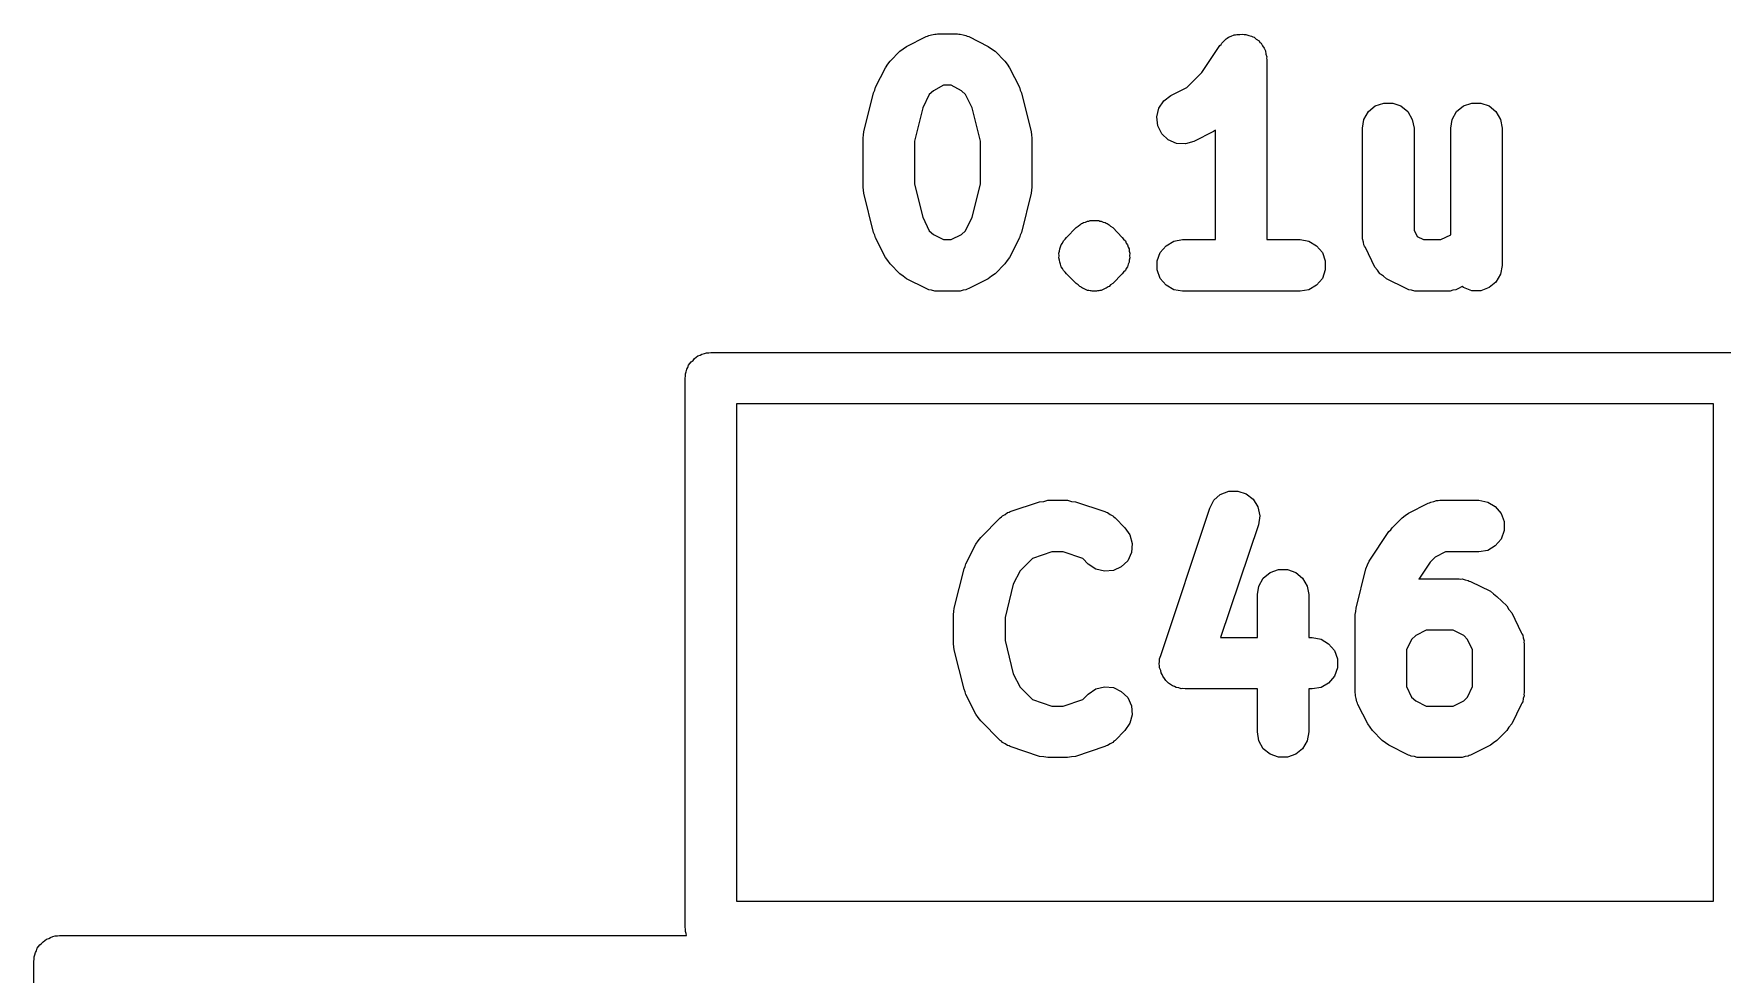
# Model space of a CAD drawing. Extents: x 10 to 287, y -200 to -10.
# Drawn here: x 180.125 to 185.05, y -105.938 to -103.196 of the extents above; entities that cross this region are included whole.
import ezdxf

# ---------------------------------------------------------------- set-up
doc = ezdxf.new("R2010")
doc.units = 0
doc.header["$MEASUREMENT"] = 0
doc.layers.add('BLACK', color=7, linetype='CONTINUOUS')

msp = doc.modelspace()

# ---------------------------------------------------------------- linework, layer by layer
at = {"layer": 'Black'}
for p, q in [((182.671, -103.233), (182.728, -103.204)), ((182.728, -103.204), (182.732, -103.203)), ((182.732, -103.203), (182.736, -103.201)), ((182.736, -103.201), (182.744, -103.199)), ((182.744, -103.199), (182.753, -103.197)), ((182.753, -103.197), (182.757, -103.197)), ((182.757, -103.197), (182.761, -103.196)), ((182.761, -103.196), (182.819, -103.196)), ((182.819, -103.196), (182.823, -103.197)), ((182.823, -103.197), (182.827, -103.197)), ((182.827, -103.197), (182.836, -103.199)), ((182.836, -103.199), (182.844, -103.201)), ((182.844, -103.201), (182.848, -103.203)), ((182.848, -103.203), (182.852, -103.204)), ((182.852, -103.204), (182.909, -103.233)), ((183.585, -103.23), (183.588, -103.227)), ((183.588, -103.227), (183.59, -103.223)), ((183.59, -103.223), (183.597, -103.217)), ((183.597, -103.217), (183.603, -103.211)), ((183.603, -103.211), (183.606, -103.209)), ((183.606, -103.209), (183.61, -103.206)), ((183.61, -103.206), (183.618, -103.203)), ((183.618, -103.203), (183.626, -103.199)), ((183.626, -103.199), (183.63, -103.199)), ((183.63, -103.199), (183.634, -103.198)), ((183.634, -103.198), (183.643, -103.198)), ((183.643, -103.198), (183.652, -103.197)), ((183.652, -103.197), (183.656, -103.198)), ((183.656, -103.198), (183.66, -103.198)), ((183.66, -103.198), (183.669, -103.201)), ((183.669, -103.201), (183.677, -103.203)), ((183.677, -103.203), (183.681, -103.205)), ((183.681, -103.205), (183.685, -103.206)), ((183.685, -103.206), (183.691, -103.212)), ((183.691, -103.212), (183.699, -103.217)), ((183.699, -103.217), (183.701, -103.221)), ((183.701, -103.221), (183.705, -103.223)), ((183.705, -103.223), (183.709, -103.231)), ((182.616, -103.285), (182.623, -103.276)), ((182.623, -103.276), (182.651, -103.247)), ((182.651, -103.247), (182.661, -103.24)), ((182.661, -103.24), (182.671, -103.233)), ((182.909, -103.233), (182.919, -103.24)), ((182.919, -103.24), (182.929, -103.247)), ((182.929, -103.247), (182.957, -103.276)), ((182.957, -103.276), (182.964, -103.285)), ((183.532, -103.309), (183.585, -103.23)), ((183.709, -103.231), (183.714, -103.238)), ((183.714, -103.238), (183.716, -103.242)), ((183.716, -103.242), (183.718, -103.246)), ((183.718, -103.246), (183.719, -103.255)), ((183.719, -103.255), (183.722, -103.263)), ((183.722, -103.263), (183.721, -103.267)), ((183.721, -103.267), (183.722, -103.271)), ((183.722, -103.271), (183.722, -103.796)), ((182.58, -103.352), (182.609, -103.295)), ((182.609, -103.295), (182.616, -103.285)), ((182.964, -103.285), (182.971, -103.295)), ((182.971, -103.295), (183, -103.352)), ((183.488, -103.353), (183.532, -103.309)), ((182.546, -103.482), (182.574, -103.368)), ((182.574, -103.368), (182.578, -103.36)), ((182.578, -103.36), (182.58, -103.352)), ((182.737, -103.373), (182.718, -103.412)), ((182.749, -103.362), (182.737, -103.373)), ((182.779, -103.346), (182.749, -103.362)), ((182.801, -103.346), (182.779, -103.346)), ((182.831, -103.362), (182.801, -103.346)), ((182.843, -103.373), (182.831, -103.362)), ((182.862, -103.412), (182.843, -103.373)), ((183, -103.352), (183.002, -103.36)), ((183.002, -103.36), (183.006, -103.368)), ((183.006, -103.368), (183.034, -103.482)), ((183.442, -103.376), (183.488, -103.353)), ((182.718, -103.412), (182.694, -103.509)), ((182.886, -103.509), (182.862, -103.412)), ((183.401, -103.438), (183.407, -103.413)), ((183.407, -103.413), (183.421, -103.391)), ((183.421, -103.391), (183.442, -103.376)), ((184.005, -103.446), (184.018, -103.423)), ((184.018, -103.423), (184.038, -103.406)), ((184.038, -103.406), (184.063, -103.398)), ((184.063, -103.398), (184.089, -103.398)), ((184.089, -103.398), (184.113, -103.406)), ((184.113, -103.406), (184.133, -103.423)), ((184.133, -103.423), (184.146, -103.446)), ((184.262, -103.446), (184.275, -103.423)), ((184.275, -103.423), (184.295, -103.406)), ((184.295, -103.406), (184.32, -103.398)), ((184.32, -103.398), (184.346, -103.398)), ((184.346, -103.398), (184.37, -103.406)), ((184.37, -103.406), (184.39, -103.423)), ((184.39, -103.423), (184.403, -103.446)), ((183.404, -103.464), (183.401, -103.438)), ((183.415, -103.488), (183.404, -103.464)), ((184.001, -103.471), (184.005, -103.446)), ((184.001, -103.786), (184.001, -103.471)), ((184.146, -103.446), (184.151, -103.471)), ((184.151, -103.471), (184.151, -103.768)), ((184.258, -103.471), (184.262, -103.446)), ((184.258, -103.782), (184.258, -103.471)), ((184.403, -103.446), (184.408, -103.471)), ((184.408, -103.471), (184.408, -103.871)), ((182.544, -103.5), (182.545, -103.491)), ((182.544, -103.643), (182.544, -103.5)), ((182.545, -103.491), (182.546, -103.482)), ((182.694, -103.509), (182.694, -103.634)), ((182.886, -103.634), (182.886, -103.509)), ((183.034, -103.482), (183.035, -103.491)), ((183.035, -103.491), (183.036, -103.5)), ((183.036, -103.5), (183.036, -103.643)), ((183.434, -103.505), (183.415, -103.488)), ((183.458, -103.516), (183.434, -103.505)), ((183.484, -103.517), (183.458, -103.516)), ((183.509, -103.51), (183.484, -103.517)), ((183.566, -103.481), (183.509, -103.51)), ((183.572, -103.477), (183.566, -103.481)), ((183.572, -103.796), (183.572, -103.477)), ((182.545, -103.652), (182.544, -103.643)), ((182.546, -103.661), (182.545, -103.652)), ((182.574, -103.775), (182.546, -103.661)), ((182.694, -103.634), (182.718, -103.731)), ((182.862, -103.731), (182.886, -103.634)), ((183.034, -103.661), (183.006, -103.775)), ((183.035, -103.652), (183.034, -103.661)), ((183.036, -103.643), (183.035, -103.652)), ((182.718, -103.731), (182.737, -103.77)), ((182.843, -103.77), (182.862, -103.731)), ((183.137, -103.79), (183.166, -103.761)), ((183.166, -103.761), (183.171, -103.757)), ((183.171, -103.757), (183.176, -103.753)), ((183.176, -103.753), (183.179, -103.751)), ((183.179, -103.751), (183.181, -103.749)), ((183.181, -103.749), (183.184, -103.748)), ((183.184, -103.748), (183.187, -103.746)), ((183.187, -103.746), (183.193, -103.745)), ((183.193, -103.745), (183.199, -103.742)), ((183.199, -103.742), (183.202, -103.742)), ((183.202, -103.742), (183.206, -103.74)), ((183.206, -103.74), (183.209, -103.74)), ((183.209, -103.74), (183.212, -103.74)), ((183.212, -103.74), (183.219, -103.74)), ((183.219, -103.74), (183.225, -103.74)), ((183.225, -103.74), (183.228, -103.74)), ((183.228, -103.74), (183.232, -103.74)), ((183.232, -103.74), (183.235, -103.742)), ((183.235, -103.742), (183.238, -103.742)), ((183.238, -103.742), (183.244, -103.745)), ((183.244, -103.745), (183.25, -103.746)), ((183.25, -103.746), (183.253, -103.748)), ((183.253, -103.748), (183.256, -103.749)), ((183.256, -103.749), (183.259, -103.751)), ((183.259, -103.751), (183.262, -103.753)), ((183.262, -103.753), (183.266, -103.757)), ((183.266, -103.757), (183.272, -103.761)), ((183.272, -103.761), (183.3, -103.79)), ((184.151, -103.768), (184.16, -103.787)), ((182.578, -103.783), (182.574, -103.775)), ((182.58, -103.791), (182.578, -103.783)), ((182.609, -103.848), (182.58, -103.791)), ((182.737, -103.77), (182.749, -103.781)), ((182.749, -103.781), (182.779, -103.796)), ((182.779, -103.796), (182.801, -103.796)), ((182.801, -103.796), (182.831, -103.781)), ((182.831, -103.781), (182.843, -103.77)), ((183, -103.791), (182.971, -103.848)), ((183.002, -103.783), (183, -103.791)), ((183.006, -103.775), (183.002, -103.783)), ((183.118, -103.823), (183.12, -103.817)), ((183.12, -103.817), (183.122, -103.811)), ((183.122, -103.811), (183.126, -103.806)), ((183.126, -103.806), (183.129, -103.8)), ((183.129, -103.8), (183.133, -103.795)), ((183.133, -103.795), (183.137, -103.79)), ((183.3, -103.79), (183.304, -103.795)), ((183.304, -103.795), (183.309, -103.8)), ((183.309, -103.8), (183.311, -103.806)), ((183.311, -103.806), (183.315, -103.811)), ((183.315, -103.811), (183.317, -103.818)), ((183.317, -103.818), (183.32, -103.823)), ((183.411, -103.834), (183.428, -103.814)), ((183.428, -103.814), (183.45, -103.801)), ((183.45, -103.801), (183.476, -103.796)), ((183.476, -103.796), (183.572, -103.796)), ((183.722, -103.796), (183.819, -103.796)), ((183.819, -103.796), (183.844, -103.801)), ((183.844, -103.801), (183.867, -103.814)), ((183.867, -103.814), (183.884, -103.834)), ((184.001, -103.79), (184.001, -103.786)), ((184.001, -103.794), (184.001, -103.79)), ((184.004, -103.803), (184.001, -103.794)), ((184.005, -103.811), (184.004, -103.803)), ((184.007, -103.815), (184.005, -103.811)), ((184.009, -103.819), (184.007, -103.815)), ((184.037, -103.876), (184.009, -103.819)), ((184.16, -103.787), (184.179, -103.796)), ((184.179, -103.796), (184.229, -103.796)), ((184.229, -103.796), (184.258, -103.782)), ((182.616, -103.857), (182.609, -103.848)), ((182.623, -103.867), (182.616, -103.857)), ((182.651, -103.896), (182.623, -103.867)), ((182.957, -103.867), (182.929, -103.896)), ((182.964, -103.857), (182.957, -103.867)), ((182.971, -103.848), (182.964, -103.857)), ((183.115, -103.836), (183.117, -103.83)), ((183.116, -103.843), (183.115, -103.836)), ((183.115, -103.849), (183.116, -103.843)), ((183.117, -103.856), (183.115, -103.849)), ((183.117, -103.83), (183.118, -103.823)), ((183.118, -103.862), (183.117, -103.856)), ((183.12, -103.868), (183.118, -103.862)), ((183.122, -103.875), (183.12, -103.868)), ((183.317, -103.868), (183.315, -103.875)), ((183.32, -103.862), (183.317, -103.868)), ((183.32, -103.823), (183.32, -103.83)), ((183.32, -103.83), (183.322, -103.836)), ((183.322, -103.849), (183.32, -103.856)), ((183.32, -103.856), (183.32, -103.862)), ((183.322, -103.836), (183.321, -103.843)), ((183.321, -103.843), (183.322, -103.849)), ((183.402, -103.858), (183.411, -103.834)), ((183.402, -103.884), (183.402, -103.858)), ((183.884, -103.834), (183.892, -103.858)), ((183.892, -103.858), (183.892, -103.884)), ((182.661, -103.903), (182.651, -103.896)), ((182.671, -103.91), (182.661, -103.903)), ((182.728, -103.939), (182.671, -103.91)), ((182.909, -103.91), (182.852, -103.939)), ((182.919, -103.903), (182.909, -103.91)), ((182.929, -103.896), (182.919, -103.903)), ((183.126, -103.88), (183.122, -103.875)), ((183.129, -103.886), (183.126, -103.88)), ((183.133, -103.891), (183.129, -103.886)), ((183.137, -103.896), (183.133, -103.891)), ((183.166, -103.924), (183.137, -103.896)), ((183.3, -103.896), (183.272, -103.924)), ((183.304, -103.891), (183.3, -103.896)), ((183.309, -103.886), (183.304, -103.891)), ((183.311, -103.88), (183.309, -103.886)), ((183.315, -103.875), (183.311, -103.88)), ((183.411, -103.909), (183.402, -103.884)), ((183.428, -103.929), (183.411, -103.909)), ((183.884, -103.909), (183.867, -103.929)), ((183.892, -103.884), (183.884, -103.909)), ((184.044, -103.885), (184.037, -103.876)), ((184.05, -103.894), (184.044, -103.885)), ((184.051, -103.896), (184.05, -103.894)), ((184.053, -103.897), (184.051, -103.896)), ((184.062, -103.903), (184.053, -103.897)), ((184.071, -103.91), (184.062, -103.903)), ((184.128, -103.939), (184.071, -103.91)), ((184.403, -103.897), (184.39, -103.92)), ((184.408, -103.871), (184.403, -103.897)), ((182.732, -103.94), (182.728, -103.939)), ((182.736, -103.942), (182.732, -103.94)), ((182.744, -103.943), (182.736, -103.942)), ((182.753, -103.946), (182.744, -103.943)), ((182.757, -103.946), (182.753, -103.946)), ((182.761, -103.946), (182.757, -103.946)), ((182.819, -103.946), (182.761, -103.946)), ((182.823, -103.946), (182.819, -103.946)), ((182.827, -103.946), (182.823, -103.946)), ((182.836, -103.943), (182.827, -103.946)), ((182.844, -103.942), (182.836, -103.943)), ((182.848, -103.94), (182.844, -103.942)), ((182.852, -103.939), (182.848, -103.94)), ((183.171, -103.928), (183.166, -103.924)), ((183.176, -103.933), (183.171, -103.928)), ((183.179, -103.934), (183.176, -103.933)), ((183.181, -103.936), (183.179, -103.934)), ((183.184, -103.938), (183.181, -103.936)), ((183.187, -103.939), (183.184, -103.938)), ((183.193, -103.941), (183.187, -103.939)), ((183.199, -103.944), (183.193, -103.941)), ((183.202, -103.944), (183.199, -103.944)), ((183.206, -103.945), (183.202, -103.944)), ((183.209, -103.945), (183.206, -103.945)), ((183.212, -103.946), (183.209, -103.945)), ((183.219, -103.946), (183.212, -103.946)), ((183.225, -103.946), (183.219, -103.946)), ((183.228, -103.945), (183.225, -103.946)), ((183.232, -103.945), (183.228, -103.945)), ((183.235, -103.944), (183.232, -103.945)), ((183.238, -103.944), (183.235, -103.944)), ((183.244, -103.941), (183.238, -103.944)), ((183.25, -103.939), (183.244, -103.941)), ((183.253, -103.938), (183.25, -103.939)), ((183.256, -103.936), (183.253, -103.938)), ((183.259, -103.934), (183.256, -103.936)), ((183.262, -103.933), (183.259, -103.934)), ((183.266, -103.928), (183.262, -103.933)), ((183.272, -103.924), (183.266, -103.928)), ((183.45, -103.942), (183.428, -103.929)), ((183.476, -103.946), (183.45, -103.942)), ((183.819, -103.946), (183.476, -103.946)), ((183.844, -103.942), (183.819, -103.946)), ((183.867, -103.929), (183.844, -103.942)), ((184.132, -103.94), (184.128, -103.939)), ((184.136, -103.942), (184.132, -103.94)), ((184.144, -103.943), (184.136, -103.942)), ((184.153, -103.946), (184.144, -103.943)), ((184.157, -103.946), (184.153, -103.946)), ((184.161, -103.946), (184.157, -103.946)), ((184.247, -103.946), (184.161, -103.946)), ((184.251, -103.946), (184.247, -103.946)), ((184.256, -103.946), (184.251, -103.946)), ((184.264, -103.943), (184.256, -103.946)), ((184.273, -103.942), (184.264, -103.943)), ((184.277, -103.94), (184.273, -103.942)), ((184.281, -103.939), (184.277, -103.94)), ((184.291, -103.933), (184.281, -103.939)), ((184.295, -103.936), (184.291, -103.933)), ((184.32, -103.945), (184.295, -103.936)), ((184.346, -103.945), (184.32, -103.945)), ((184.37, -103.936), (184.346, -103.945)), ((184.39, -103.92), (184.37, -103.936)), ((182.033, -104.169), (182.035, -104.162)), ((182.035, -104.162), (182.039, -104.157)), ((182.039, -104.157), (182.043, -104.152)), ((182.043, -104.152), (182.048, -104.148)), ((182.048, -104.148), (182.052, -104.143)), ((182.052, -104.143), (182.057, -104.139)), ((182.057, -104.139), (182.062, -104.135)), ((182.062, -104.135), (182.069, -104.133)), ((182.069, -104.133), (182.074, -104.13)), ((182.074, -104.13), (182.081, -104.128)), ((182.081, -104.128), (182.087, -104.126)), ((182.087, -104.126), (182.094, -104.126)), ((182.094, -104.126), (182.1, -104.125)), ((182.1, -104.125), (185.1, -104.125)), ((182.025, -104.2), (182.026, -104.194)), ((182.025, -105.8), (182.025, -104.2)), ((182.026, -104.187), (182.028, -104.181)), ((182.026, -104.194), (182.026, -104.187)), ((182.028, -104.181), (182.03, -104.174)), ((182.03, -104.174), (182.033, -104.169)), ((185.025, -104.275), (182.175, -104.275)), ((182.175, -104.275), (182.175, -105.725)), ((185.025, -105.725), (185.025, -104.275)), ((183.071, -104.559), (183.083, -104.556)), ((183.083, -104.556), (183.14, -104.556)), ((183.14, -104.556), (183.152, -104.559)), ((183.555, -104.579), (183.567, -104.556)), ((183.567, -104.556), (183.586, -104.539)), ((183.586, -104.539), (183.611, -104.529)), ((183.611, -104.529), (183.637, -104.529)), ((183.637, -104.529), (183.661, -104.537)), ((183.661, -104.537), (183.682, -104.553)), ((183.682, -104.553), (183.695, -104.575)), ((184.209, -104.559), (184.217, -104.557)), ((184.217, -104.557), (184.221, -104.557)), ((184.221, -104.557), (184.226, -104.556)), ((184.226, -104.556), (184.34, -104.556)), ((184.34, -104.556), (184.366, -104.561)), ((182.887, -104.664), (182.944, -104.607)), ((182.944, -104.607), (182.948, -104.604)), ((182.948, -104.604), (182.951, -104.601)), ((182.951, -104.601), (182.958, -104.597)), ((182.958, -104.597), (182.965, -104.592)), ((182.965, -104.592), (182.97, -104.591)), ((182.97, -104.591), (182.973, -104.589)), ((182.973, -104.589), (183.059, -104.56)), ((183.059, -104.56), (183.071, -104.559)), ((183.152, -104.559), (183.164, -104.56)), ((183.164, -104.56), (183.249, -104.589)), ((183.249, -104.589), (183.253, -104.591)), ((183.253, -104.591), (183.257, -104.592)), ((183.257, -104.592), (183.265, -104.597)), ((183.265, -104.597), (183.272, -104.601)), ((183.272, -104.601), (183.275, -104.604)), ((183.275, -104.604), (183.279, -104.607)), ((183.279, -104.607), (183.307, -104.636)), ((183.412, -105.008), (183.555, -104.579)), ((183.695, -104.575), (183.701, -104.601)), ((183.701, -104.601), (183.697, -104.627)), ((184.087, -104.636), (184.116, -104.607)), ((184.116, -104.607), (184.125, -104.6)), ((184.125, -104.6), (184.135, -104.593)), ((184.135, -104.593), (184.192, -104.564)), ((184.192, -104.564), (184.196, -104.563)), ((184.196, -104.563), (184.2, -104.561)), ((184.2, -104.561), (184.209, -104.559)), ((184.366, -104.561), (184.388, -104.574)), ((184.388, -104.574), (184.405, -104.594)), ((184.405, -104.594), (184.414, -104.618)), ((183.307, -104.636), (183.322, -104.657)), ((183.697, -104.627), (183.587, -104.956)), ((184.02, -104.733), (184.078, -104.647)), ((184.078, -104.647), (184.083, -104.642)), ((184.083, -104.642), (184.087, -104.636)), ((184.414, -104.644), (184.405, -104.669)), ((184.414, -104.618), (184.414, -104.644)), ((182.844, -104.741), (182.873, -104.684)), ((182.873, -104.684), (182.88, -104.674)), ((182.88, -104.674), (182.887, -104.664)), ((183.322, -104.657), (183.329, -104.682)), ((183.329, -104.682), (183.327, -104.708)), ((184.366, -104.702), (184.34, -104.706)), ((184.388, -104.689), (184.366, -104.702)), ((184.405, -104.669), (184.388, -104.689)), ((182.839, -104.756), (182.842, -104.749)), ((182.842, -104.749), (182.844, -104.741)), ((183.038, -104.726), (183.002, -104.762)), ((183.095, -104.706), (183.038, -104.726)), ((183.128, -104.706), (183.095, -104.706)), ((183.185, -104.726), (183.128, -104.706)), ((183.201, -104.742), (183.185, -104.726)), ((183.223, -104.757), (183.201, -104.742)), ((183.297, -104.75), (183.274, -104.761)), ((183.316, -104.732), (183.297, -104.75)), ((183.327, -104.708), (183.316, -104.732)), ((184.01, -104.756), (184.015, -104.744)), ((184.015, -104.744), (184.02, -104.733)), ((184.198, -104.736), (184.165, -104.786)), ((184.213, -104.722), (184.198, -104.736)), ((184.243, -104.706), (184.213, -104.722)), ((184.34, -104.706), (184.243, -104.706)), ((182.81, -104.87), (182.839, -104.756)), ((182.982, -104.8), (182.958, -104.898)), ((183.002, -104.762), (182.982, -104.8)), ((183.248, -104.763), (183.223, -104.757)), ((183.274, -104.761), (183.248, -104.763)), ((183.698, -104.806), (183.711, -104.783)), ((183.711, -104.783), (183.731, -104.766)), ((183.731, -104.766), (183.756, -104.758)), ((183.756, -104.758), (183.782, -104.758)), ((183.782, -104.758), (183.806, -104.766)), ((183.806, -104.766), (183.826, -104.783)), ((183.826, -104.783), (183.839, -104.806)), ((183.982, -104.87), (184.01, -104.756)), ((184.165, -104.786), (184.169, -104.785)), ((184.169, -104.785), (184.283, -104.785)), ((184.283, -104.785), (184.287, -104.786)), ((184.287, -104.786), (184.291, -104.785)), ((184.291, -104.785), (184.3, -104.788)), ((184.3, -104.788), (184.309, -104.79)), ((184.309, -104.79), (184.312, -104.792)), ((184.312, -104.792), (184.316, -104.793)), ((184.316, -104.793), (184.374, -104.821)), ((183.694, -104.831), (183.698, -104.806)), ((183.694, -104.956), (183.694, -104.831)), ((183.839, -104.806), (183.844, -104.831)), ((183.844, -104.831), (183.844, -104.956)), ((184.374, -104.821), (184.383, -104.829)), ((184.383, -104.829), (184.393, -104.836)), ((184.393, -104.836), (184.422, -104.864)), ((182.808, -104.889), (182.809, -104.88)), ((182.808, -104.974), (182.808, -104.889)), ((182.809, -104.88), (182.81, -104.87)), ((182.958, -104.898), (182.958, -104.965)), ((183.979, -104.889), (183.981, -104.88)), ((183.979, -105.117), (183.979, -104.889)), ((183.981, -104.88), (183.982, -104.87)), ((184.422, -104.864), (184.428, -104.874)), ((184.428, -104.874), (184.436, -104.884)), ((184.436, -104.884), (184.464, -104.941)), ((184.156, -104.95), (184.144, -104.962)), ((184.186, -104.935), (184.156, -104.95)), ((184.265, -104.935), (184.186, -104.935)), ((184.296, -104.95), (184.265, -104.935)), ((184.307, -104.962), (184.296, -104.95)), ((184.464, -104.941), (184.465, -104.945)), ((184.465, -104.945), (184.468, -104.949)), ((184.468, -104.949), (184.469, -104.957)), ((182.809, -104.983), (182.808, -104.974)), ((182.81, -104.992), (182.809, -104.983)), ((182.839, -105.107), (182.81, -104.992)), ((182.958, -104.965), (182.982, -105.062)), ((183.587, -104.956), (183.694, -104.956)), ((183.844, -104.956), (183.854, -104.956)), ((183.854, -104.956), (183.88, -104.961)), ((183.88, -104.961), (183.902, -104.974)), ((183.902, -104.974), (183.919, -104.994)), ((183.919, -104.994), (183.928, -105.018)), ((184.144, -104.962), (184.129, -104.992)), ((184.129, -104.992), (184.129, -105.099)), ((184.322, -104.992), (184.307, -104.962)), ((184.322, -105.099), (184.322, -104.992)), ((184.469, -104.957), (184.472, -104.966)), ((184.472, -104.966), (184.471, -104.97)), ((184.471, -104.97), (184.472, -104.974)), ((184.472, -104.974), (184.472, -105.117)), ((183.408, -105.033), (183.409, -105.026)), ((183.409, -105.039), (183.408, -105.033)), ((183.409, -105.018), (183.411, -105.013)), ((183.409, -105.026), (183.409, -105.018)), ((183.409, -105.044), (183.409, -105.039)), ((183.412, -105.052), (183.409, -105.044)), ((183.411, -105.013), (183.412, -105.008)), ((183.928, -105.044), (183.919, -105.069)), ((183.928, -105.018), (183.928, -105.044)), ((182.982, -105.062), (183.002, -105.101)), ((183.413, -105.059), (183.412, -105.052)), ((183.416, -105.064), (183.413, -105.059)), ((183.418, -105.069), (183.416, -105.064)), ((183.423, -105.075), (183.418, -105.069)), ((183.427, -105.081), (183.423, -105.075)), ((183.431, -105.085), (183.427, -105.081)), ((183.435, -105.089), (183.431, -105.085)), ((183.441, -105.093), (183.435, -105.089)), ((183.447, -105.097), (183.441, -105.093)), ((183.452, -105.099), (183.447, -105.097)), ((183.457, -105.102), (183.452, -105.099)), ((183.902, -105.089), (183.88, -105.102)), ((183.919, -105.069), (183.902, -105.089)), ((184.129, -105.099), (184.144, -105.13)), ((184.307, -105.13), (184.322, -105.099)), ((182.842, -105.114), (182.839, -105.107)), ((182.844, -105.122), (182.842, -105.114)), ((182.873, -105.179), (182.844, -105.122)), ((183.002, -105.101), (183.038, -105.137)), ((183.038, -105.137), (183.095, -105.156)), ((183.128, -105.156), (183.185, -105.137)), ((183.185, -105.137), (183.201, -105.121)), ((183.201, -105.121), (183.223, -105.106)), ((183.223, -105.106), (183.248, -105.1)), ((183.248, -105.1), (183.274, -105.102)), ((183.274, -105.102), (183.297, -105.113)), ((183.297, -105.113), (183.316, -105.131)), ((183.316, -105.131), (183.327, -105.155)), ((183.465, -105.103), (183.457, -105.102)), ((183.472, -105.106), (183.465, -105.103)), ((183.477, -105.105), (183.472, -105.106)), ((183.483, -105.106), (183.477, -105.105)), ((183.694, -105.106), (183.483, -105.106)), ((183.694, -105.231), (183.694, -105.106)), ((183.854, -105.106), (183.844, -105.106)), ((183.844, -105.106), (183.844, -105.231)), ((183.88, -105.102), (183.854, -105.106)), ((183.98, -105.121), (183.979, -105.117)), ((183.98, -105.126), (183.98, -105.121)), ((183.982, -105.134), (183.98, -105.126)), ((183.984, -105.143), (183.982, -105.134)), ((183.986, -105.147), (183.984, -105.143)), ((183.987, -105.151), (183.986, -105.147)), ((184.144, -105.13), (184.156, -105.141)), ((184.156, -105.141), (184.186, -105.156)), ((184.265, -105.156), (184.296, -105.141)), ((184.296, -105.141), (184.307, -105.13)), ((184.465, -105.147), (184.464, -105.151)), ((184.468, -105.143), (184.465, -105.147)), ((184.469, -105.134), (184.468, -105.143)), ((184.472, -105.126), (184.469, -105.134)), ((184.472, -105.117), (184.471, -105.121)), ((184.471, -105.121), (184.472, -105.126)), ((182.88, -105.189), (182.873, -105.179)), ((182.887, -105.199), (182.88, -105.189)), ((183.095, -105.156), (183.128, -105.156)), ((183.329, -105.181), (183.322, -105.206)), ((183.327, -105.155), (183.329, -105.181)), ((184.016, -105.208), (183.987, -105.151)), ((184.186, -105.156), (184.265, -105.156)), ((184.464, -105.151), (184.436, -105.208)), ((182.944, -105.256), (182.887, -105.199)), ((183.307, -105.227), (183.279, -105.256)), ((183.322, -105.206), (183.307, -105.227)), ((183.698, -105.257), (183.694, -105.231)), ((183.844, -105.231), (183.839, -105.257)), ((184.023, -105.217), (184.016, -105.208)), ((184.03, -105.227), (184.023, -105.217)), ((184.058, -105.256), (184.03, -105.227)), ((184.422, -105.227), (184.393, -105.256)), ((184.428, -105.217), (184.422, -105.227)), ((184.436, -105.208), (184.428, -105.217)), ((182.948, -105.258), (182.944, -105.256)), ((182.951, -105.262), (182.948, -105.258)), ((182.958, -105.266), (182.951, -105.262)), ((182.965, -105.271), (182.958, -105.266)), ((182.97, -105.272), (182.965, -105.271)), ((182.973, -105.274), (182.97, -105.272)), ((183.059, -105.303), (182.973, -105.274)), ((183.249, -105.274), (183.164, -105.303)), ((183.253, -105.272), (183.249, -105.274)), ((183.257, -105.271), (183.253, -105.272)), ((183.265, -105.266), (183.257, -105.271)), ((183.272, -105.262), (183.265, -105.266)), ((183.275, -105.258), (183.272, -105.262)), ((183.279, -105.256), (183.275, -105.258)), ((183.711, -105.28), (183.698, -105.257)), ((183.731, -105.296), (183.711, -105.28)), ((183.756, -105.305), (183.731, -105.296)), ((183.806, -105.296), (183.782, -105.305)), ((183.826, -105.28), (183.806, -105.296)), ((183.839, -105.257), (183.826, -105.28)), ((184.068, -105.263), (184.058, -105.256)), ((184.078, -105.27), (184.068, -105.263)), ((184.135, -105.299), (184.078, -105.27)), ((184.374, -105.27), (184.316, -105.299)), ((184.383, -105.263), (184.374, -105.27)), ((184.393, -105.256), (184.383, -105.263)), ((183.071, -105.304), (183.059, -105.303)), ((183.083, -105.306), (183.071, -105.304)), ((183.14, -105.306), (183.083, -105.306)), ((183.152, -105.304), (183.14, -105.306)), ((183.164, -105.303), (183.152, -105.304)), ((183.782, -105.305), (183.756, -105.305)), ((184.139, -105.3), (184.135, -105.299)), ((184.143, -105.302), (184.139, -105.3)), ((184.152, -105.303), (184.143, -105.302)), ((184.16, -105.306), (184.152, -105.303)), ((184.164, -105.306), (184.16, -105.306)), ((184.169, -105.306), (184.164, -105.306)), ((184.283, -105.306), (184.169, -105.306)), ((184.287, -105.306), (184.283, -105.306)), ((184.291, -105.306), (184.287, -105.306)), ((184.3, -105.303), (184.291, -105.306)), ((184.309, -105.302), (184.3, -105.303)), ((184.312, -105.3), (184.309, -105.302)), ((184.316, -105.299), (184.312, -105.3)), ((182.175, -105.725), (185.025, -105.725)), ((180.157, -105.839), (180.162, -105.835)), ((180.162, -105.835), (180.169, -105.833)), ((180.169, -105.833), (180.174, -105.83)), ((180.174, -105.83), (180.181, -105.828)), ((180.181, -105.828), (180.187, -105.826)), ((180.187, -105.826), (180.194, -105.826)), ((180.194, -105.826), (180.2, -105.825)), ((180.2, -105.825), (182.029, -105.825)), ((182.026, -105.806), (182.025, -105.8)), ((182.026, -105.813), (182.026, -105.806)), ((182.028, -105.819), (182.026, -105.813)), ((182.029, -105.825), (182.028, -105.819)), ((180.126, -105.887), (180.128, -105.881)), ((180.126, -105.894), (180.126, -105.887)), ((180.128, -105.881), (180.13, -105.874)), ((180.13, -105.874), (180.133, -105.869)), ((180.133, -105.869), (180.135, -105.862)), ((180.135, -105.862), (180.139, -105.857)), ((180.139, -105.857), (180.143, -105.852)), ((180.143, -105.852), (180.148, -105.848)), ((180.148, -105.848), (180.152, -105.843)), ((180.152, -105.843), (180.157, -105.839)), ((180.125, -105.9), (180.126, -105.894)), ((180.125, -108.9), (180.125, -105.9))]:
    msp.add_line(p, q, dxfattribs=at)

doc.saveas('drawing.dxf')
